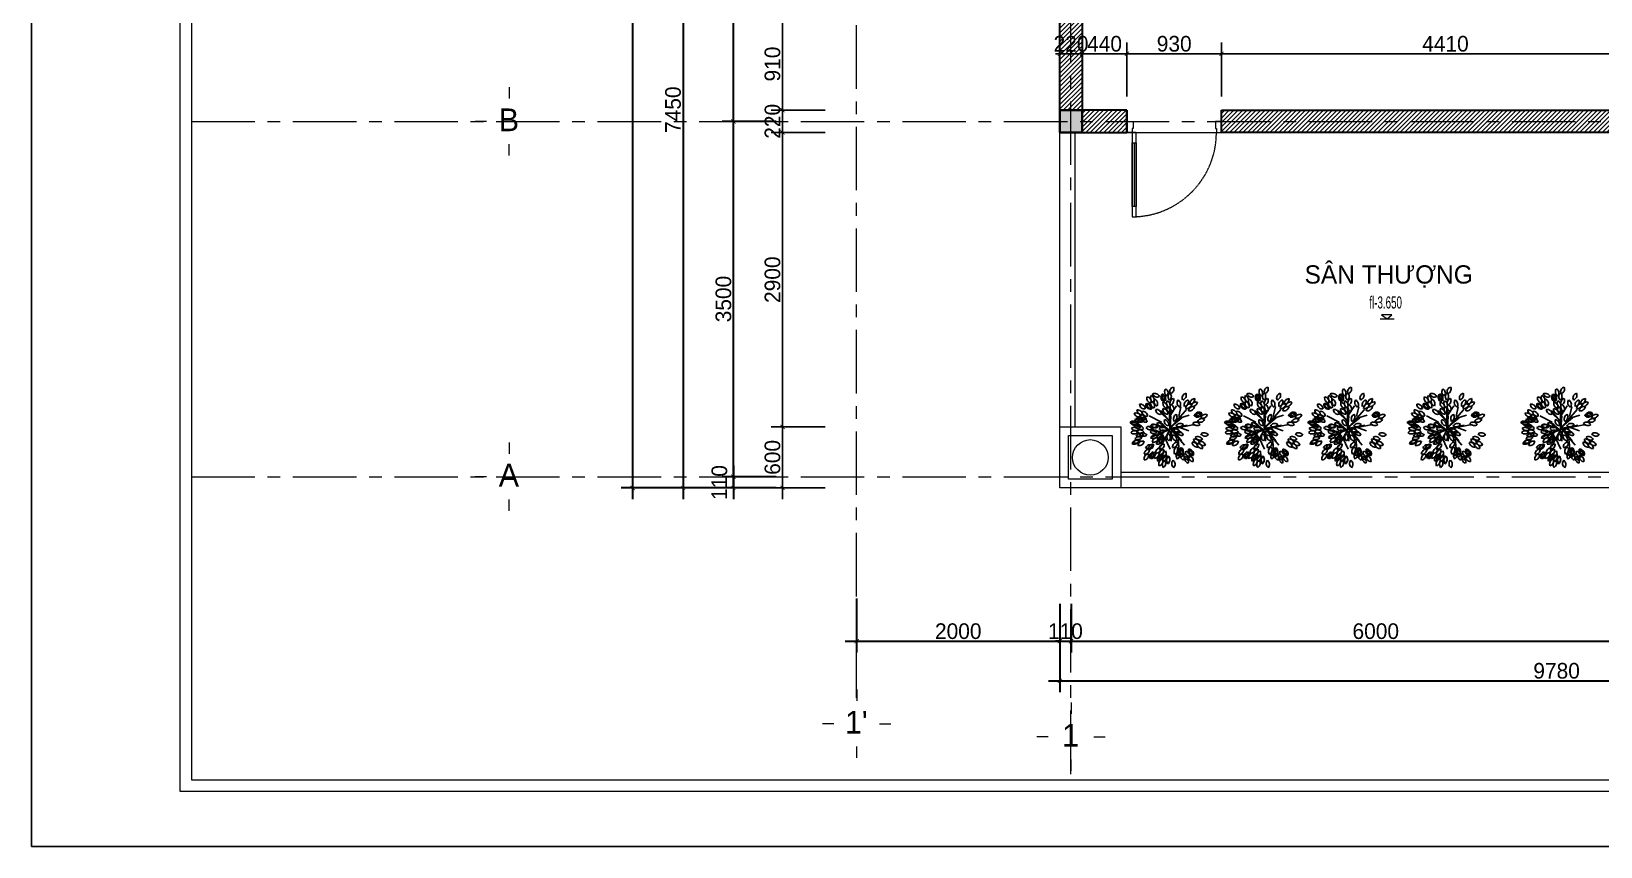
# Model space of a CAD drawing. Header units: millimetres. Extents: x 1832547 to 2001569, y -558009 to -417808.
# Drawn here: x 1910083 to 1925530, y -508766 to -500736 of the extents above; entities that cross this region are included whole.
import ezdxf
from ezdxf.enums import TextEntityAlignment as Align

# ---------------------------------------------------------------- set-up
doc = ezdxf.new("R2010")
doc.units = ezdxf.units.MM
doc.header["$MEASUREMENT"] = 0
doc.linetypes.add('CENTER', pattern=[2, 1.25, -0.25, 0.25, -0.25])
doc.linetypes.add('HIDDEN', pattern=[9.525, 6.35, -3.175])
doc.layers.get('0').update_dxf_attribs({"linetype": 'CONTINUOUS'})
doc.layers.get('DEFPOINTS').update_dxf_attribs({"linetype": 'CONTINUOUS'})
for name, color, linetype, lineweight in [('AUDIT_I_160126172308-0', 7, 'CONTINUOUS', 5), ('CA. TUONG', 30, 'CONTINUOUS', 30), ('CA.cot', 2, 'CONTINUOUS', 35), ('CA.dim 08', 8, 'CONTINUOUS', 13), ('CA.TEXT', 7, 'CONTINUOUS', 15), ('CA.thay 145', 145, 'CONTINUOUS', 18), ('CA.tim 67', 67, 'CENTER', 9), ('CA.vat lieu 08', 8, 'CONTINUOUS', 5), ('NKB-Fur', 25, 'CONTINUOUS', 9), ('NP-CỬA SỔ', 143, 'CONTINUOUS', 15)]:
    doc.layers.add(name, color=color, linetype=linetype, lineweight=lineweight)
doc.layers.add('CAY', color=94, linetype='CONTINUOUS')
doc.styles.add('CA.JSC1', font='Vhavan.ttf', dxfattribs={"width": 0.8})
doc.styles.add('chu ghi chu', font='nghia5.shx', dxfattribs={"height": 200})
doc.styles.get("Standard").update_dxf_attribs({"font": 'roman.shx'})
doc.styles.add('ZENI2', font='Vhavanb.ttf')
doc.dimstyles.new('CA 70', dxfattribs={"dimscale": 0.7, "dimtxt": 220, "dimasz": 60, "dimexe": 160, "dimexo": 0, "dimgap": 30, "dimtad": 1, "dimdec": 0, "dimrnd": 5, "dimzin": 0, "dimdsep": 46, "dimtxsty": 'Standard', "dimblk": 'ARCHTICK', "dimcen": 0.09, "dimdle": 160, "dimclrd": 256, "dimclre": 256, "dimclrt": 255, "dimadec": 0, "dimazin": 0, "dimtfac": 1, "dimtdec": 0, "dimtix": 1, "dimtmove": 2, "dimatfit": 3, "dimldrblk": 'DOT', "dimfxl": 600, "dimfxlon": 1, "dimtolj": 1, "dimtzin": 0, "dimarcsym": 0})

# ---------------------------------------------------------------- blocks, each defined once
blk = doc.blocks.new('A$C4E926DCA')
at = {"layer": 'CAY', "color": 96, "true_color": 0x00750e}
for p, q in [((335, 348), (374, 563)), ((374, 563), (372, 552)), ((248, 416), (139, 427)), ((335, 355), (195, 472)), ((340, 359), (234, 446)), ((345, 438), (319, 510)), ((330, 348), (364, 495)), ((337, 344), (504, 491)), ((343, 359), (369, 495)), ((345, 344), (433, 450)), ((425, 412), (456, 514)), ((443, 423), (528, 442)), ((258, 302), (160, 348)), ((340, 351), (187, 268)), ((229, 355), (319, 359)), ((314, 348), (229, 355)), ((332, 336), (266, 185)), ((322, 329), (287, 230)), ((316, 348), (314, 348)), ((322, 333), (322, 329)), ((330, 333), (369, 283)), ((367, 291), (332, 333)), ((337, 348), (451, 355)), ((340, 344), (512, 344)), ((369, 283), (367, 291)), ((406, 340), (496, 264)), ((414, 333), (478, 264)), ((443, 344), (536, 404)), ((306, 257), (322, 181)), ((396, 272), (451, 166))]:
    blk.add_line(p, q, dxfattribs=at)
for centre, radius, start, end in [((60, 505), 42.7, 2.1668, 99.9456), ((96, 550), 44.2, 183.5101, 276.522), ((148, 544), 44.2, 173.5101, 266.522), ((104, 506), 42.7, 352.1668, 89.9456), ((158, 550), 44.2, 178.5101, 271.522), ((117, 509), 42.7, 357.1668, 94.9456), ((209, 625), 44.2, 173.5101, 266.522), ((165, 587), 42.7, 352.1668, 89.9456), ((222, 582), 44.2, 173.5101, 266.522), ((178, 544), 42.7, 352.1668, 89.9456), ((236, 637), 44.2, 158.5101, 251.522), ((184, 612), 42.7, 337.1668, 74.9456), ((253, 595), 44.2, 168.5101, 261.522), ((206, 561), 42.7, 347.1668, 84.9456), ((283, 605), 44.2, 148.5101, 241.522), ((227, 589), 42.7, 327.1668, 64.9456), ((317, 652), 44.2, 143.5101, 236.522), ((260, 642), 42.7, 322.1668, 59.9456), ((409, 581), 44.2, 143.5101, 236.522), ((352, 571), 42.7, 322.1668, 59.9456), ((438, 608), 44.2, 118.5101, 211.522), ((382, 623), 42.7, 297.1668, 34.9456), ((473, 630), 44.2, 108.5101, 201.522), ((420, 654), 42.7, 287.1668, 24.9456), ((481, 579), 44.2, 98.5101, 191.522), ((433, 611), 42.7, 277.1668, 14.9456), ((490, 571), 44.2, 103.5101, 196.522), ((439, 599), 42.7, 282.1668, 19.9456), ((537, 517), 44.2, 98.5101, 191.522), ((489, 550), 42.7, 277.1668, 14.9456), ((574, 541), 44.2, 98.5101, 191.522), ((527, 573), 42.7, 277.1668, 14.9456), ((594, 518), 44.2, 83.5101, 176.522), ((556, 562), 42.7, 262.1668, 359.9456), ((57, 464), 42.7, 17.1668, 114.9456), ((81, 517), 44.2, 198.5101, 291.522), ((88, 426), 42.7, 27.1668, 124.9456), ((103, 482), 44.2, 208.5101, 301.522), ((80, 460), 42.7, 12.1668, 109.9456), ((109, 511), 44.2, 193.5101, 286.522), ((110, 387), 42.7, 47.1668, 144.9456), ((104, 444), 44.2, 228.5101, 321.522), ((100, 477), 42.7, 7.1668, 104.9456), ((133, 524), 44.2, 188.5101, 281.522), ((123, 418), 42.7, 37.1668, 134.9456), ((127, 475), 44.2, 218.5101, 311.522), ((140, 396), 42.7, 52.1668, 149.9456), ((130, 453), 44.2, 233.5101, 326.522), ((141, 419), 42.7, 37.1668, 134.9456), ((145, 477), 44.2, 218.5101, 311.522), ((156, 370), 42.7, 57.1668, 154.9456), ((216, 369), 42.7, 82.1668, 179.9456), ((179, 413), 44.2, 263.5101, 356.522), ((324, 444), 44.2, 158.5101, 251.522), ((272, 419), 42.7, 337.1668, 74.9456), ((345, 421), 44.2, 158.5101, 251.522), ((293, 396), 42.7, 337.1668, 74.9456), ((398, 423), 44.2, 118.5101, 211.522), ((342, 437), 42.7, 297.1668, 34.9456), ((557, 491), 44.2, 93.5101, 186.522), ((513, 527), 42.7, 272.1668, 9.9456), ((548, 395), 44.2, 28.5101, 121.522), ((563, 451), 42.7, 207.1668, 304.9456), ((574, 464), 44.2, 73.5101, 166.522), ((545, 514), 42.7, 252.1668, 349.9456), ((629, 444), 44.2, 68.5101, 161.522), ((604, 496), 42.7, 247.1668, 344.9456), ((30, 347), 42.7, 37.1668, 134.9456), ((35, 405), 44.2, 218.5101, 311.522), ((39, 266), 42.7, 52.1668, 149.9456), ((28, 323), 44.2, 233.5101, 326.522), ((58, 241), 42.7, 67.1668, 164.9456), ((33, 293), 44.2, 248.5101, 341.522), ((69, 303), 42.7, 52.1668, 149.9456), ((59, 360), 44.2, 233.5101, 326.522), ((72, 302), 42.7, 42.1668, 139.9456), ((72, 360), 44.2, 223.5101, 316.522), ((94, 274), 42.7, 62.1668, 159.9456), ((73, 328), 44.2, 243.5101, 336.522), ((103, 243), 42.7, 67.1668, 164.9456), ((78, 295), 44.2, 248.5101, 341.522), ((122, 271), 42.7, 57.1668, 154.9456), ((106, 326), 44.2, 238.5101, 331.522), ((150, 249), 42.7, 77.1668, 174.9456), ((116, 297), 44.2, 258.5101, 351.522), ((141, 425), 44.2, 238.5101, 331.522), ((201, 254), 42.7, 82.1668, 179.9456), ((163, 298), 44.2, 263.5101, 356.522), ((246, 239), 42.7, 97.1668, 194.9456), ((199, 272), 44.2, 278.5101, 11.522), ((263, 252), 42.7, 87.1668, 184.9456), ((221, 292), 44.2, 268.5101, 1.522), ((243, 362), 42.7, 7.1668, 104.9456), ((275, 410), 44.2, 188.5101, 281.522), ((263, 307), 42.7, 37.1668, 134.9456), ((267, 364), 44.2, 218.5101, 311.522), ((281, 250), 42.7, 97.1668, 194.9456), ((233, 283), 44.2, 278.5101, 11.522), ((297, 247), 42.7, 107.1668, 204.9456), ((245, 271), 44.2, 288.5101, 21.522), ((331, 258), 42.7, 97.1668, 194.9456), ((283, 291), 44.2, 278.5101, 11.522), ((364, 288), 42.7, 137.1668, 234.9456), ((307, 283), 44.2, 318.5101, 51.522), ((390, 280), 42.7, 172.1668, 269.9456), ((346, 243), 44.2, 353.5101, 86.522), ((402, 273), 42.7, 152.1668, 249.9456), ((373, 293), 44.2, 8.5101, 101.522), ((406, 340), 42.7, 187.1668, 284.9456), ((347, 253), 44.2, 333.5101, 66.522), ((440, 364), 44.2, 58.5101, 151.522), ((424, 420), 42.7, 237.1668, 334.9456), ((508, 327), 42.7, 177.1668, 274.9456), ((467, 286), 44.2, 358.5101, 91.522), ((512, 362), 42.7, 197.1668, 294.9456), ((488, 309), 44.2, 18.5101, 111.522), ((528, 390), 42.7, 202.1668, 299.9456), ((509, 336), 44.2, 23.5101, 116.522), ((557, 329), 42.7, 187.1668, 284.9456), ((524, 281), 44.2, 8.5101, 101.522), ((541, 305), 44.2, 23.5101, 116.522), ((560, 360), 42.7, 202.1668, 299.9456), ((584, 336), 44.2, 68.5101, 161.522), ((559, 389), 42.7, 247.1668, 344.9456), ((595, 256), 44.2, 28.5101, 121.522), ((610, 312), 42.7, 207.1668, 304.9456), ((620, 321), 42.7, 202.1668, 299.9456), ((600, 266), 44.2, 23.5101, 116.522), ((618, 315), 44.2, 43.5101, 136.522), ((617, 373), 42.7, 222.1668, 319.9456), ((648, 287), 44.2, 33.5101, 126.522), ((658, 344), 42.7, 212.1668, 309.9456), ((684, 337), 44.2, 68.5101, 161.522), ((659, 389), 42.7, 247.1668, 344.9456), ((99, 227), 42.7, 67.1668, 164.9456), ((74, 280), 44.2, 248.5101, 341.522), ((110, 118), 42.7, 77.1668, 174.9456), ((77, 165), 44.2, 258.5101, 351.522), ((121, 175), 42.7, 72.1668, 169.9456), ((92, 225), 44.2, 253.5101, 346.522), ((121, 162), 42.7, 67.1668, 164.9456), ((96, 214), 44.2, 248.5101, 341.522), ((124, 209), 42.7, 82.1668, 179.9456), ((86, 253), 44.2, 263.5101, 356.522), ((159, 126), 42.7, 87.1668, 184.9456), ((118, 167), 44.2, 268.5101, 1.522), ((167, 222), 42.7, 82.1668, 179.9456), ((129, 265), 44.2, 263.5101, 356.522), ((202, 161), 42.7, 87.1668, 184.9456), ((161, 201), 44.2, 268.5101, 1.522), ((211, 156), 42.7, 112.1668, 209.9456), ((156, 175), 44.2, 293.5101, 26.522), ((264, 203), 42.7, 97.1668, 194.9456), ((217, 236), 44.2, 278.5101, 11.522), ((296, 199), 42.7, 112.1668, 209.9456), ((241, 219), 44.2, 293.5101, 26.522), ((316, 119), 42.7, 142.1668, 239.9456), ((326, 232), 42.7, 112.1668, 209.9456), ((259, 108), 44.2, 323.5101, 56.522), ((272, 251), 44.2, 293.5101, 26.522), ((340, 205), 42.7, 127.1668, 224.9456), ((283, 209), 44.2, 308.5101, 41.522), ((373, 174), 42.7, 137.1668, 234.9456), ((315, 169), 44.2, 318.5101, 51.522), ((387, 197), 42.7, 117.1668, 214.9456), ((390, 220), 42.7, 147.1668, 244.9456), ((331, 211), 44.2, 298.5101, 31.522), ((334, 205), 44.2, 328.5101, 61.522), ((437, 141), 42.7, 172.1668, 269.9456), ((393, 104), 44.2, 353.5101, 86.522), ((462, 128), 42.7, 167.1668, 264.9456), ((415, 95), 44.2, 348.5101, 81.522), ((490, 145), 42.7, 172.1668, 269.9456), ((446, 108), 44.2, 353.5101, 86.522), ((506, 265), 42.7, 172.1668, 269.9456), ((462, 228), 44.2, 353.5101, 86.522), ((551, 181), 42.7, 177.1668, 274.9456), ((511, 139), 44.2, 358.5101, 91.522), ((555, 188), 42.7, 177.1668, 274.9456), ((514, 146), 44.2, 358.5101, 91.522), ((559, 222), 42.7, 197.1668, 294.9456), ((535, 170), 44.2, 18.5101, 111.522), ((575, 251), 42.7, 202.1668, 299.9456), ((556, 196), 44.2, 23.5101, 116.522), ((604, 189), 42.7, 187.1668, 284.9456), ((571, 142), 44.2, 8.5101, 101.522), ((588, 166), 44.2, 23.5101, 116.522), ((607, 221), 42.7, 202.1668, 299.9456), ((656, 236), 42.7, 152.1668, 249.9456), ((601, 215), 44.2, 333.5101, 66.522), ((235, 79), 42.7, 97.1668, 194.9456), ((188, 111), 44.2, 278.5101, 11.522), ((248, 36), 42.7, 107.1668, 204.9456), ((195, 60), 44.2, 288.5101, 21.522), ((256, 49), 42.7, 112.1668, 209.9456), ((201, 68), 44.2, 293.5101, 26.522), ((286, 67), 42.7, 117.1668, 214.9456), ((230, 82), 44.2, 298.5101, 31.522), ((310, 78), 42.7, 117.1668, 214.9456), ((254, 92), 44.2, 298.5101, 31.522), ((336, 36), 42.7, 127.1668, 224.9456), ((342, 91), 42.7, 137.1668, 234.9456), ((278, 41), 44.2, 308.5101, 41.522), ((285, 86), 44.2, 318.5101, 51.522), ((365, 49), 42.7, 142.1668, 239.9456), ((375, 92), 42.7, 142.1668, 239.9456), ((308, 38), 44.2, 323.5101, 56.522), ((318, 81), 44.2, 323.5101, 56.522), ((387, 66), 42.7, 127.1668, 224.9456), ((330, 70), 44.2, 308.5101, 41.522), ((409, 48), 42.7, 142.1668, 239.9456), ((352, 38), 44.2, 323.5101, 56.522), ((420, 35), 42.7, 137.1668, 234.9456), ((362, 29), 44.2, 318.5101, 51.522), ((437, 81), 42.7, 147.1668, 244.9456), ((441, 101), 42.7, 147.1668, 244.9456), ((445, 92), 42.7, 147.1668, 244.9456), ((381, 66), 44.2, 328.5101, 61.522), ((386, 85), 44.2, 328.5101, 61.522), ((389, 77), 44.2, 328.5101, 61.522), ((485, 78), 42.7, 157.1668, 254.9456), ((432, 52), 44.2, 338.5101, 71.522), ((503, 103), 42.7, 172.1668, 269.9456), ((459, 65), 44.2, 353.5101, 86.522), ((553, 126), 42.7, 172.1668, 269.9456), ((509, 88), 44.2, 353.5101, 86.522)]:
    blk.add_arc(centre, radius, start, end, dxfattribs=at)
blk = doc.blocks.new('A$C6dc074dd')
at = {"layer": 'CA.TEXT'}
for points in [[(117, 37), (15, 37), (68, 0), (117, 37)], [(0, 0), (137, 0)]]:
    blk.add_lwpolyline(points, dxfattribs=at)
blk = doc.blocks.new('A$C2d76a15f')
at = {"color": 4, "linetype": 'Continuous', "lineweight": 18}
for p, q in [((1212, 19313), (1212, 453)), ((1212, 453), (27498, 453))]:
    blk.add_line(p, q, dxfattribs=at)
for p, q in [((1306, 19220), (1306, 546)), ((1306, 546), (27405, 546))]:
    blk.add_line(p, q)
at = {"layer": 'DEFPOINTS', "ltscale": 600}
for p, q in [((0, 0), (0, 19765)), ((27951, 0), (0, 0)), ((0, 0), (0, 0))]:
    blk.add_line(p, q, dxfattribs=at)
blk = doc.blocks.new('_ArchTick')
at = {"color": 1, "linetype": 'ByBlock', "const_width": 0.15}
blk.add_lwpolyline([(-0.5, -0.5), (0.5, 0.5)], dxfattribs=at)
blk = doc.blocks.new('*D678')
at = {"layer": 'CA.dim 08', "lineweight": -2, "transparency": 16777216}
for p, q in [((1920317, -482134), (1920317, -482614)), ((1926317, -482134), (1926317, -482614)), ((1920205, -482502), (1926429, -482502))]:
    blk.add_line(p, q, dxfattribs=at)
at = {"layer": 'DEFPOINTS', "color": 0, "transparency": 16777216}
for p in [(1920317, -482134), (1926317, -482134), (1926317, -482502)]:
    blk.add_point(p, dxfattribs=at)
at = {"layer": 'CA.dim 08', "lineweight": -2, "transparency": 16777216, "xscale": 42, "yscale": 42, "zscale": 42, "rotation": 180}
blk.add_blockref('_ArchTick', (1920317, -482502), dxfattribs=at)
at = {"layer": 'CA.dim 08', "lineweight": -2, "transparency": 16777216, "xscale": 42, "yscale": 42, "zscale": 42}
blk.add_blockref('_ArchTick', (1926317, -482502), dxfattribs=at)
at = {"layer": 'CA.dim 08', "color": 255, "transparency": 16777216, "insert": (1923317, -482404), "char_height": 154, "attachment_point": 5}
blk.add_mtext('\\A1;6000', dxfattribs=at)
blk = doc.blocks.new('_DOT')
at = {"color": 1, "linetype": 'ByBlock'}
blk.add_line((-0.5, 0), (-1, 0), dxfattribs=at)
at = {"color": 1, "linetype": 'ByBlock', "const_width": 0.5}
blk.add_lwpolyline([(-0.25, 0, 1), (0.25, 0, 1)], format="xyb", close=True, dxfattribs=at)
blk = doc.blocks.new('*D679')
at = {"layer": 'CA.dim 08', "lineweight": -2, "transparency": 16777216}
for p, q in [((1920207, -482134), (1920207, -482614)), ((1920317, -482134), (1920317, -482614)), ((1920207, -482502), (1920165, -482502)), ((1920207, -482502), (1920317, -482502)), ((1920317, -482502), (1920359, -482502))]:
    blk.add_line(p, q, dxfattribs=at)
at = {"layer": 'DEFPOINTS', "color": 0, "transparency": 16777216}
for p in [(1920207, -482134), (1920317, -482134), (1920317, -482502)]:
    blk.add_point(p, dxfattribs=at)
at = {"layer": 'CA.dim 08', "lineweight": -2, "transparency": 16777216, "xscale": 42, "yscale": 42, "zscale": 42}
blk.add_blockref('_ArchTick', (1920207, -482502), dxfattribs=at)
at = {"layer": 'CA.dim 08', "lineweight": -2, "transparency": 16777216, "xscale": 42, "yscale": 42, "zscale": 42, "rotation": 180}
blk.add_blockref('_ArchTick', (1920317, -482502), dxfattribs=at)
at = {"layer": 'CA.dim 08', "color": 255, "transparency": 16777216, "insert": (1920262, -482404), "char_height": 154, "attachment_point": 5}
blk.add_mtext('\\A1;110', dxfattribs=at)
blk = doc.blocks.new('A$Ccce9e104')
at = {"layer": 'CA.vat lieu 08'}
h = blk.add_hatch(color=256, dxfattribs=at)
h.dxf.hatch_style = 1
h.paths.add_polyline_path([(220, 220), (220, 0), (0, 0), (0, 220)])
at = {"layer": 'CA.cot'}
blk.add_lwpolyline([(220, 220), (220, 0), (0, 0), (0, 220)], close=True, dxfattribs=at)
blk = doc.blocks.new('*D685')
at = {"layer": 'CA.dim 08', "lineweight": -2, "transparency": 16777216}
for p, q in [((1916994, -480994), (1916994, -477270)), ((1917414, -477382), (1916882, -477382)), ((1917414, -480882), (1916882, -480882))]:
    blk.add_line(p, q, dxfattribs=at)
at = {"layer": 'DEFPOINTS', "color": 0, "transparency": 16777216}
for p in [(1916994, -477382), (1917624, -477382), (1917624, -480882)]:
    blk.add_point(p, dxfattribs=at)
at = {"layer": 'CA.dim 08', "lineweight": -2, "transparency": 16777216, "xscale": 42, "yscale": 42, "zscale": 42}
for p, rotation in [((1916994, -477382), 90), ((1916994, -480882), 270)]:
    blk.add_blockref('_ArchTick', p, dxfattribs=dict(at, rotation=rotation))
at = {"layer": 'CA.dim 08', "color": 255, "transparency": 16777216, "insert": (1916896, -479132), "char_height": 154, "attachment_point": 5, "rotation": 90}
blk.add_mtext('\\A1;3500', dxfattribs=at)
blk = doc.blocks.new('*D686')
at = {"layer": 'CA.dim 08', "lineweight": -2, "transparency": 16777216}
for p, q in [((1916994, -477494), (1916994, -473430)), ((1917414, -473542), (1916882, -473542)), ((1917414, -477382), (1916882, -477382))]:
    blk.add_line(p, q, dxfattribs=at)
at = {"layer": 'DEFPOINTS', "color": 0, "transparency": 16777216}
for p in [(1916994, -473542), (1917624, -473542), (1917624, -477382)]:
    blk.add_point(p, dxfattribs=at)
at = {"layer": 'CA.dim 08', "lineweight": -2, "transparency": 16777216, "xscale": 42, "yscale": 42, "zscale": 42}
for p, rotation in [((1916994, -473542), 90), ((1916994, -477382), 270)]:
    blk.add_blockref('_ArchTick', p, dxfattribs=dict(at, rotation=rotation))
at = {"layer": 'CA.dim 08', "color": 255, "transparency": 16777216, "insert": (1916896, -475462), "char_height": 154, "attachment_point": 5, "rotation": 90}
blk.add_mtext('\\A1;3840', dxfattribs=at)
blk = doc.blocks.new('*D690')
at = {"layer": 'CA.dim 08', "lineweight": -2, "transparency": 16777216}
for p, q in [((1916498, -473430), (1916498, -481104)), ((1916918, -473542), (1916386, -473542)), ((1916918, -480992), (1916386, -480992))]:
    blk.add_line(p, q, dxfattribs=at)
at = {"layer": 'DEFPOINTS', "color": 0, "transparency": 16777216}
for p in [(1917624, -473542), (1916498, -480992), (1917624, -480992)]:
    blk.add_point(p, dxfattribs=at)
at = {"layer": 'CA.dim 08', "lineweight": -2, "transparency": 16777216, "xscale": 42, "yscale": 42, "zscale": 42}
for p, rotation in [((1916498, -473542), 90), ((1916498, -480992), 270)]:
    blk.add_blockref('_ArchTick', p, dxfattribs=dict(at, rotation=rotation))
at = {"layer": 'CA.dim 08', "color": 255, "transparency": 16777216, "insert": (1916400, -477267), "char_height": 154, "attachment_point": 5, "rotation": 90}
blk.add_mtext('\\A1;7450', dxfattribs=at)
blk = doc.blocks.new('*D692')
at = {"layer": 'CA.dim 08', "lineweight": -2, "transparency": 16777216}
for p, q in [((1916994, -480770), (1916994, -481104)), ((1917414, -480882), (1916882, -480882)), ((1917414, -480992), (1916882, -480992))]:
    blk.add_line(p, q, dxfattribs=at)
at = {"layer": 'DEFPOINTS', "color": 0, "transparency": 16777216}
for p in [(1916994, -480992), (1917624, -480882), (1917624, -480992)]:
    blk.add_point(p, dxfattribs=at)
at = {"layer": 'CA.dim 08', "lineweight": -2, "transparency": 16777216, "xscale": 42, "yscale": 42, "zscale": 42}
for p, rotation in [((1916994, -480882), 90), ((1916994, -480992), 270)]:
    blk.add_blockref('_ArchTick', p, dxfattribs=dict(at, rotation=rotation))
at = {"layer": 'CA.dim 08', "color": 255, "transparency": 16777216, "insert": (1916856, -480939), "char_height": 154, "attachment_point": 5, "rotation": 90}
blk.add_mtext('\\A1;110', dxfattribs=at)
blk = doc.blocks.new('*D693')
at = {"layer": 'CA.dim 08', "lineweight": -2, "transparency": 16777216}
for p, q in [((1916001, -465180), (1916001, -481104)), ((1916421, -465292), (1915889, -465292)), ((1916421, -480992), (1915889, -480992))]:
    blk.add_line(p, q, dxfattribs=at)
at = {"layer": 'DEFPOINTS', "color": 0, "transparency": 16777216}
for p in [(1917624, -465292), (1916001, -480992), (1917624, -480992)]:
    blk.add_point(p, dxfattribs=at)
at = {"layer": 'CA.dim 08', "lineweight": -2, "transparency": 16777216, "xscale": 42, "yscale": 42, "zscale": 42}
for p, rotation in [((1916001, -465292), 90), ((1916001, -480992), 270)]:
    blk.add_blockref('_ArchTick', p, dxfattribs=dict(at, rotation=rotation))
at = {"layer": 'CA.dim 08', "color": 255, "transparency": 16777216, "insert": (1915903, -473142), "char_height": 154, "attachment_point": 5, "rotation": 90}
blk.add_mtext('\\A1;15700', dxfattribs=at)
blk = doc.blocks.new('*U92')
blk.add_line((-100, -70), (-730, -70))
for points in [[(110, 0), (110, -60), (40, -60), (40, -50), (0, -50), (0, 0)], [(0, -50), (-830, -50), (-830, -90), (0, -90)], [(-100, -50), (-100, -90), (-730, -90), (-730, -50)], [(110, -930), (110, -870), (40, -870), (40, -880), (0, -880), (0, -930)]]:
    blk.add_lwpolyline(points, close=True)
at = {"linetype": 'HIDDEN'}
blk.add_arc((0, -50), 830, 180, 270, dxfattribs=at)
blk = doc.blocks.new('*D701')
at = {"layer": 'CA.dim 08', "lineweight": -2, "transparency": 16777216}
for p, q in [((1920207, -482472), (1920207, -483004)), ((1929987, -482472), (1929987, -483004)), ((1920095, -482892), (1930099, -482892))]:
    blk.add_line(p, q, dxfattribs=at)
at = {"layer": 'DEFPOINTS', "color": 0, "transparency": 16777216}
for p in [(1920207, -482134), (1929987, -482134), (1929987, -482892)]:
    blk.add_point(p, dxfattribs=at)
at = {"layer": 'CA.dim 08', "lineweight": -2, "transparency": 16777216, "xscale": 42, "yscale": 42, "zscale": 42, "rotation": 180}
blk.add_blockref('_ArchTick', (1920207, -482892), dxfattribs=at)
at = {"layer": 'CA.dim 08', "lineweight": -2, "transparency": 16777216, "xscale": 42, "yscale": 42, "zscale": 42}
blk.add_blockref('_ArchTick', (1929987, -482892), dxfattribs=at)
at = {"layer": 'CA.dim 08', "color": 255, "transparency": 16777216, "insert": (1925097, -482794), "char_height": 154, "attachment_point": 5}
blk.add_mtext('\\A1;9780', dxfattribs=at)
blk = doc.blocks.new('FDBNDFJKBNFJKDNBFD')
at = {"layer": 'CA.vat lieu 08'}
for p, q in [((664804, -453296), (664804, -453401)), ((664594, -453612), (664490, -453612)), ((665015, -453612), (665119, -453612)), ((664804, -453926), (664804, -453821))]:
    blk.add_line(p, q, dxfattribs=at)
blk = doc.blocks.new('*D702')
at = {"layer": 'CA.dim 08', "lineweight": -2, "transparency": 16777216}
for p, q in [((1918207, -482082), (1918207, -482614)), ((1920207, -482134), (1920207, -482614)), ((1918095, -482502), (1920319, -482502))]:
    blk.add_line(p, q, dxfattribs=at)
at = {"layer": 'DEFPOINTS', "color": 0, "transparency": 16777216}
for p in [(1918207, -481929), (1920207, -482134), (1920207, -482502)]:
    blk.add_point(p, dxfattribs=at)
at = {"layer": 'CA.dim 08', "lineweight": -2, "transparency": 16777216, "xscale": 42, "yscale": 42, "zscale": 42, "rotation": 180}
blk.add_blockref('_ArchTick', (1918207, -482502), dxfattribs=at)
at = {"layer": 'CA.dim 08', "lineweight": -2, "transparency": 16777216, "xscale": 42, "yscale": 42, "zscale": 42}
blk.add_blockref('_ArchTick', (1920207, -482502), dxfattribs=at)
at = {"layer": 'CA.dim 08', "color": 255, "transparency": 16777216, "insert": (1919207, -482404), "char_height": 154, "attachment_point": 5}
blk.add_mtext('\\A1;2000', dxfattribs=at)
blk = doc.blocks.new('*D333')
at = {"layer": 'CA.dim 08', "lineweight": -2, "transparency": 16777216}
for p, q in [((1917477, -500491), (1917477, -501624)), ((1917897, -500603), (1917365, -500603)), ((1917897, -501512), (1917365, -501512))]:
    blk.add_line(p, q, dxfattribs=at)
at = {"layer": 'DEFPOINTS', "color": 0, "transparency": 16777216}
for p in [(1920427, -500603), (1917477, -501512), (1920647, -501512)]:
    blk.add_point(p, dxfattribs=at)
at = {"layer": 'CA.dim 08', "lineweight": -2, "transparency": 16777216, "xscale": 42, "yscale": 42, "zscale": 42}
for p, rotation in [((1917477, -500603), 90), ((1917477, -501512), 270)]:
    blk.add_blockref('_ArchTick', p, dxfattribs=dict(at, rotation=rotation))
at = {"layer": 'CA.dim 08', "color": 255, "transparency": 16777216, "insert": (1917379, -501058), "char_height": 154, "attachment_point": 5, "rotation": 90}
blk.add_mtext('\\A1;910', dxfattribs=at)
blk = doc.blocks.new('*D334')
at = {"layer": 'CA.dim 08', "lineweight": -2, "transparency": 16777216}
for p, q in [((1917897, -501512), (1917365, -501512)), ((1917477, -501512), (1917477, -501470)), ((1917477, -501512), (1917477, -501732)), ((1917897, -501732), (1917365, -501732)), ((1917477, -501732), (1917477, -501774))]:
    blk.add_line(p, q, dxfattribs=at)
at = {"layer": 'DEFPOINTS', "color": 0, "transparency": 16777216}
for p in [(1920647, -501512), (1917477, -501732), (1920647, -501732)]:
    blk.add_point(p, dxfattribs=at)
at = {"layer": 'CA.dim 08', "lineweight": -2, "transparency": 16777216, "xscale": 42, "yscale": 42, "zscale": 42}
for p, rotation in [((1917477, -501512), 270), ((1917477, -501732), 90)]:
    blk.add_blockref('_ArchTick', p, dxfattribs=dict(at, rotation=rotation))
at = {"layer": 'CA.dim 08', "color": 255, "transparency": 16777216, "insert": (1917379, -501622), "char_height": 154, "attachment_point": 5, "rotation": 90}
blk.add_mtext('\\A1;220', dxfattribs=at)
blk = doc.blocks.new('*D335')
at = {"layer": 'CA.dim 08', "lineweight": -2, "transparency": 16777216}
for p, q in [((1917477, -501620), (1917477, -504744)), ((1917897, -501732), (1917365, -501732)), ((1917897, -504632), (1917365, -504632))]:
    blk.add_line(p, q, dxfattribs=at)
at = {"layer": 'DEFPOINTS', "color": 0, "transparency": 16777216}
for p in [(1920647, -501732), (1917477, -504632), (1920357, -504632)]:
    blk.add_point(p, dxfattribs=at)
at = {"layer": 'CA.dim 08', "lineweight": -2, "transparency": 16777216, "xscale": 42, "yscale": 42, "zscale": 42}
for p, rotation in [((1917477, -501732), 90), ((1917477, -504632), 270)]:
    blk.add_blockref('_ArchTick', p, dxfattribs=dict(at, rotation=rotation))
at = {"layer": 'CA.dim 08', "color": 255, "transparency": 16777216, "insert": (1917379, -503182), "char_height": 154, "attachment_point": 5, "rotation": 90}
blk.add_mtext('\\A1;2900', dxfattribs=at)
blk = doc.blocks.new('*D336')
at = {"layer": 'CA.dim 08', "lineweight": -2, "transparency": 16777216}
for p, q in [((1917897, -504632), (1917365, -504632)), ((1917477, -504520), (1917477, -505344)), ((1917897, -505232), (1917365, -505232))]:
    blk.add_line(p, q, dxfattribs=at)
at = {"layer": 'DEFPOINTS', "color": 0, "transparency": 16777216}
for p in [(1920357, -504632), (1917477, -505232), (1920207, -505232)]:
    blk.add_point(p, dxfattribs=at)
at = {"layer": 'CA.dim 08', "lineweight": -2, "transparency": 16777216, "xscale": 42, "yscale": 42, "zscale": 42}
for p, rotation in [((1917477, -504632), 90), ((1917477, -505232), 270)]:
    blk.add_blockref('_ArchTick', p, dxfattribs=dict(at, rotation=rotation))
at = {"layer": 'CA.dim 08', "color": 255, "transparency": 16777216, "insert": (1917379, -504932), "char_height": 154, "attachment_point": 5, "rotation": 90}
blk.add_mtext('\\A1;600', dxfattribs=at)
blk = doc.blocks.new('*D367')
at = {"layer": 'CA.dim 08', "lineweight": -2, "transparency": 16777216}
for p, q in [((1920207, -501298), (1920207, -500845)), ((1920427, -501298), (1920427, -500845)), ((1920207, -500957), (1920165, -500957)), ((1920207, -500957), (1920427, -500957)), ((1920427, -500957), (1920469, -500957))]:
    blk.add_line(p, q, dxfattribs=at)
at = {"layer": 'DEFPOINTS', "color": 0, "transparency": 16777216}
for p in [(1920427, -500957), (1920207, -501298), (1920427, -501298)]:
    blk.add_point(p, dxfattribs=at)
at = {"layer": 'CA.dim 08', "lineweight": -2, "transparency": 16777216, "xscale": 42, "yscale": 42, "zscale": 42}
blk.add_blockref('_ArchTick', (1920207, -500957), dxfattribs=at)
at = {"layer": 'CA.dim 08', "lineweight": -2, "transparency": 16777216, "xscale": 42, "yscale": 42, "zscale": 42, "rotation": 180}
blk.add_blockref('_ArchTick', (1920427, -500957), dxfattribs=at)
at = {"layer": 'CA.dim 08', "color": 255, "transparency": 16777216, "insert": (1920317, -500859), "char_height": 154, "attachment_point": 5}
blk.add_mtext('\\A1;220', dxfattribs=at)
blk = doc.blocks.new('*D368')
at = {"layer": 'CA.dim 08', "lineweight": -2, "transparency": 16777216}
for p, q in [((1920427, -501298), (1920427, -500845)), ((1920868, -501377), (1920868, -500845)), ((1920315, -500957), (1920980, -500957))]:
    blk.add_line(p, q, dxfattribs=at)
at = {"layer": 'DEFPOINTS', "color": 0, "transparency": 16777216}
for p in [(1920868, -500957), (1920427, -501298), (1920868, -501512)]:
    blk.add_point(p, dxfattribs=at)
at = {"layer": 'CA.dim 08', "lineweight": -2, "transparency": 16777216, "xscale": 42, "yscale": 42, "zscale": 42, "rotation": 180}
blk.add_blockref('_ArchTick', (1920427, -500957), dxfattribs=at)
at = {"layer": 'CA.dim 08', "lineweight": -2, "transparency": 16777216, "xscale": 42, "yscale": 42, "zscale": 42}
blk.add_blockref('_ArchTick', (1920868, -500957), dxfattribs=at)
at = {"layer": 'CA.dim 08', "color": 255, "transparency": 16777216, "insert": (1920647, -500859), "char_height": 154, "attachment_point": 5}
blk.add_mtext('\\A1;440', dxfattribs=at)
blk = doc.blocks.new('*D369')
at = {"layer": 'CA.dim 08', "lineweight": -2, "transparency": 16777216}
for p, q in [((1920868, -501377), (1920868, -500845)), ((1921798, -501377), (1921798, -500845)), ((1920756, -500957), (1921910, -500957))]:
    blk.add_line(p, q, dxfattribs=at)
at = {"layer": 'DEFPOINTS', "color": 0, "transparency": 16777216}
for p in [(1921798, -500957), (1920868, -501512), (1921798, -501512)]:
    blk.add_point(p, dxfattribs=at)
at = {"layer": 'CA.dim 08', "lineweight": -2, "transparency": 16777216, "xscale": 42, "yscale": 42, "zscale": 42, "rotation": 180}
blk.add_blockref('_ArchTick', (1920868, -500957), dxfattribs=at)
at = {"layer": 'CA.dim 08', "lineweight": -2, "transparency": 16777216, "xscale": 42, "yscale": 42, "zscale": 42}
blk.add_blockref('_ArchTick', (1921798, -500957), dxfattribs=at)
at = {"layer": 'CA.dim 08', "color": 255, "transparency": 16777216, "insert": (1921333, -500859), "char_height": 154, "attachment_point": 5}
blk.add_mtext('\\A1;930', dxfattribs=at)
blk = doc.blocks.new('*D370')
at = {"layer": 'CA.dim 08', "lineweight": -2, "transparency": 16777216}
for p, q in [((1921798, -501377), (1921798, -500845)), ((1926207, -501326), (1926207, -500845)), ((1921686, -500957), (1926319, -500957))]:
    blk.add_line(p, q, dxfattribs=at)
at = {"layer": 'DEFPOINTS', "color": 0, "transparency": 16777216}
for p in [(1926207, -500957), (1926207, -501326), (1921798, -501512)]:
    blk.add_point(p, dxfattribs=at)
at = {"layer": 'CA.dim 08', "lineweight": -2, "transparency": 16777216, "xscale": 42, "yscale": 42, "zscale": 42, "rotation": 180}
blk.add_blockref('_ArchTick', (1921798, -500957), dxfattribs=at)
at = {"layer": 'CA.dim 08', "lineweight": -2, "transparency": 16777216, "xscale": 42, "yscale": 42, "zscale": 42}
blk.add_blockref('_ArchTick', (1926207, -500957), dxfattribs=at)
at = {"layer": 'CA.dim 08', "color": 255, "transparency": 16777216, "insert": (1924003, -500859), "char_height": 154, "attachment_point": 5}
blk.add_mtext('\\A1;4410', dxfattribs=at)
blk = doc.blocks.new('ỬT54')
at = {"layer": 'CA.vat lieu 08'}
h = blk.add_hatch(dxfattribs=at)
h.set_pattern_fill('ANSI31', color=256, scale=250)
h.set_pattern_definition([(45, (0, 0.373), (-22.0970869, 22.0970869), [])])
h.paths.add_polyline_path([(1925407, -463791.5), (1924606.9, -463791.5), (1924606.9, -463791.5), (1924606.9, -463791.5), (1923433, -463791.5), (1923433, -463901.5), (1924496.9, -463901.5), (1924496.9, -464542.5), (1924606.9, -464542.5), (1924606.9, -463901.5), (1925407, -463901.5)])
h.paths.add_polyline_path([(1922733.3, -463791.5), (1921406.9, -463791.5), (1921406.9, -465298.3), (1920206.9, -465298.3), (1920206.9, -465511.2), (1920426.9, -465511.7), (1924496.9, -465512), (1924496.9, -465621.1), (1924606.9, -465621.1), (1924606.9, -465291.8), (1921516.9, -465291.8), (1921516.9, -463901.5), (1922733.3, -463901.5)])
h.paths.add_polyline_path([(1927532, -463791.8), (1926207, -463791.8), (1926207, -465291.5), (1926317, -465291.5), (1926317, -463901.8), (1927532, -463901.8)])
h.paths.add_polyline_path([(1929987, -463791.8), (1928231.7, -463791.8), (1928231.7, -463901.8), (1929767, -463901.8), (1929767, -464205.3), (1929987, -464205.3)])
h.paths.add_polyline_path([(1930687, -465298.3), (1929987, -465298.3), (1929987, -465518.3), (1930687, -465518.3)])
h.paths.add_polyline_path([(1929767, -465405.2), (1927176.4, -465398.4), (1927176.4, -465505.3), (1929767, -465512.1)])
h.paths.add_polyline_path([(1926317, -465511.5), (1926207, -465511.5), (1926207, -469241.5), (1926317, -469241.5)])
h.paths.add_polyline_path([(1924606.9, -466551.1), (1924496.9, -466551.1), (1924496.9, -470281.5), (1924606.9, -470281.5)])
h.paths.add_polyline_path([(1920426.9, -466860.9), (1920206.9, -466860.9), (1920206.9, -468821.7), (1920426.9, -468821.7)])
h.paths.add_polyline_path([(1920426.9, -469621.4), (1920206.9, -469621.4), (1920206.9, -470171.5), (1920426.9, -470171.5)])
h.paths.add_polyline_path([(1924606.9, -470281.5), (1920426.9, -470281.5), (1920426.9, -470391.5), (1924606.9, -470391.5)])
h.paths.add_polyline_path([(1929767, -470281.5), (1926427, -470281.5), (1926427, -470391.5), (1929767, -470391.5)])
h.paths.add_polyline_path([(1930687, -469621.7), (1930467, -469621.7), (1930467, -470391.5), (1930687, -470391.5)])
h.paths.add_polyline_path([(1930467, -470178.3), (1929987, -470178.3), (1929987, -470398.3), (1930467, -470398.3)])
h.paths.add_polyline_path([(1930687, -466420.9), (1930467, -466420.9), (1930467, -468821.7), (1930687, -468821.7)])
h.paths.add_polyline_path([(1927177, -473431), (1926427, -473431.5), (1926427, -473651.5), (1927177, -473651.3)])
h.paths.add_polyline_path([(1929767, -473431.5), (1929016.9, -473431.5), (1929016.9, -473651.5), (1929116.9, -473651.5), (1929767, -473651.5)])
h.paths.add_polyline_path([(1920426.9, -476361.6), (1920207.3, -476361.6), (1920207.3, -477271.5), (1920426.9, -477271.5)])
h.paths.add_polyline_path([(1920868.1, -477271.5), (1920426.9, -477271.5), (1920426.9, -477491.5), (1920868.1, -477491.5)])
h.paths.add_polyline_path([(1920426.9, -473651.5), (1920207.3, -473651.5), (1920207.3, -474561.5), (1920426.9, -474561.5)])
h = blk.add_hatch(dxfattribs=at)
h.set_pattern_fill('ANSI31', color=256, scale=250)
h.paths.add_polyline_path([(1921798.1, -477271.8), (1926207, -477271.8), (1926207, -477491.8), (1921798.1, -477491.8)])
at = {"layer": 'CA. TUONG'}
for p, q in [((1920868.1, -477271.8), (1920868.1, -477491.8)), ((1921798.1, -477491.8), (1921798.1, -477271.8))]:
    blk.add_line(p, q, dxfattribs=at)
for points in [[(1920207.3, -476362), (1920426.9, -476362), (1920426.9, -477271.8), (1920207.3, -477271.8)], [(1920868.1, -477271.8), (1920426.9, -477271.8), (1920426.9, -477491.8), (1920868.1, -477491.8)], [(1921798.1, -477271.8), (1926207, -477271.8), (1926207, -477491.8), (1921798.1, -477491.8)]]:
    blk.add_lwpolyline(points, close=True, dxfattribs=at)
at = {"layer": 'CA.thay 145'}
for points in [[(1926427, -477491.8), (1926427, -480991.8), (1920206.9, -480991.8), (1920206.9, -477491.8)], [(1920356.9, -480391.8), (1920356.9, -477491.8)], [(1925827, -480841.8), (1920806.9, -480841.8)]]:
    blk.add_lwpolyline(points, dxfattribs=at)
for points in [[(1920206.9, -480391.8), (1920806.9, -480391.8), (1920806.9, -480991.8), (1920206.9, -480991.8)], [(1920291.9, -480476.8), (1920721.9, -480476.8), (1920721.9, -480906.8), (1920291.9, -480906.8)]]:
    blk.add_lwpolyline(points, close=True, dxfattribs=at)
blk.add_circle((1920506.9, -480691.8), 175, dxfattribs=at)
at = {"layer": 'CA.tim 67', "ltscale": 500}
for p, q in [((1920316.9, -483810.3), (1920316.9, -461351.6)), ((1918206.9, -483060.9), (1918206.9, -462854.4)), ((1911657.3, -477381.8), (1939836.3, -477381.8)), ((1911657.3, -480881.8), (1939836.3, -480881.8))]:
    blk.add_line(p, q, dxfattribs=at)
at = {"layer": 'NP-CỬA SỔ'}
blk.add_lwpolyline([(1920868.1, -477491.8), (1921768.1, -477491.8)], dxfattribs=at)
at = {"layer": 'CA.cot', "xscale": -1, "rotation": 90}
blk.add_blockref('A$Ccce9e104', (1920426.9, -477271.8), dxfattribs=at)
at = {"layer": 'CA.dim 08', "xscale": -1.066666666666667, "yscale": 1.066666666666667, "zscale": 1.066666666666667}
for p in [(2623912.1, 6470.4), (2623912.1, 2970.4), (2627331.7, 537.4), (2629441.7, 409.4)]:
    blk.add_blockref('FDBNDFJKBNFJKDNBFD', p, dxfattribs=at)
at = {"layer": 'NKB-Fur', "rotation": 89.99999999999999}
blk.add_blockref('*U92', (1920868.1, -477491.8), dxfattribs=at)
at = {"layer": 'AUDIT_I_160126172308-0', "style": 'CA.JSC1'}
for s, p in [('b', (1914783.8, -477366.8)), ('a', (1914783.8, -480866.8)), ("1'", (1918203.4, -483299.9)), ('1', (1920313.4, -483427.9))]:
    blk.add_text(s, height=224, dxfattribs=at).set_placement(p, align=Align.MIDDLE)
at = {"layer": 'CA.dim 08'}
for base, p1, p2, picture, middle in [((1916001.1, -480991.8), (1917623.9, -465291.8), (1917623.9, -480991.8), '*D693', (1915903.1, -473141.8)), ((1916497.6, -480991.8), (1917623.9, -473541.8), (1917623.9, -480991.8), '*D690', (1916399.6, -477266.8)), ((1916994.1, -473541.8), (1917623.9, -477381.8), (1917623.9, -473541.8), '*D686', (1916896.1, -475461.8)), ((1916994.1, -477381.8), (1917623.9, -480881.8), (1917623.9, -477381.8), '*D685', (1916896.1, -479131.8))]:
    dim = blk.add_linear_dim(base=base, p1=p1, p2=p2, angle=90, dimstyle='CA 70', dxfattribs=at)
    dim.commit()
    dim.dimension.update_dxf_attribs({"geometry": picture, "text_midpoint": middle})
dim = blk.add_linear_dim(base=(1916994.1, -480991.8), p1=(1917623.9, -480881.8), p2=(1917623.9, -480991.8), angle=90, dimstyle='CA 70', dxfattribs=at)
dim.commit()
dim.dimension.update_dxf_attribs({"geometry": '*D692', "text_midpoint": (1916856.2, -480938.7), "dimtype": 160})
for base, p1, p2, picture, middle in [((1920206.9, -482501.7), (1918206.9, -481929.4), (1920206.9, -482134), '*D702', (1919206.9, -482403.7)), ((1920316.9, -482501.7), (1920206.9, -482134), (1920316.9, -482134), '*D679', (1920261.9, -482403.7)), ((1929987, -482891.5), (1920206.9, -482134), (1929987, -482134), '*D701', (1925096.9, -482793.5)), ((1926317, -482501.7), (1920316.9, -482134), (1926317, -482134), '*D678', (1923316.9, -482403.7))]:
    dim = blk.add_linear_dim(base=base, p1=p1, p2=p2, dimstyle='CA 70', dxfattribs=at)
    dim.commit()
    dim.dimension.update_dxf_attribs({"geometry": picture, "text_midpoint": middle})

msp = doc.modelspace()

# ---------------------------------------------------------------- block references
at = {"layer": 'CA. TUONG'}
msp.add_blockref('ỬT54', (0, -24240.6), dxfattribs=at)
at = {"layer": 'CA.TEXT'}
msp.add_blockref('A$C6dc074dd', (1923359.6, -503566.5), dxfattribs=at)
at = {"layer": 'CA.thay 145', "xscale": 1.205715468216754, "yscale": 1.205715468216754, "zscale": 1.205715468216754}
msp.add_blockref('A$C2d76a15f', (1910083.1, -508765.7), dxfattribs=at)
at = {"layer": 'CAY', "xscale": -1.134, "yscale": 1.134, "zscale": 1.134, "rotation": 270.184676913854}
for p in [(1920899.6, -505034.5), (1921829.1, -505034.5), (1922649.9, -505034.5), (1923628.8, -505034.5), (1924746.2, -505034.5)]:
    msp.add_blockref('A$C4E926DCA', p, dxfattribs=at)

# ---------------------------------------------------------------- texts
at = {"layer": 'CA.TEXT', "style": 'ZENI2'}
msp.add_text('s©n th\xadîng', height=180, dxfattribs=at).set_placement((1923444.2, -503220.3), align=Align.CENTER)
at = {"layer": 'CA.TEXT', "style": 'chu ghi chu', "width": 0.6}
msp.add_text('fl-3.650', height=120, dxfattribs=at).set_placement((1923253.6, -503466))

# ---------------------------------------------------------------- dimensions: what is measured, and where the dimension line sits
at = {"layer": 'CA.dim 08'}
for base, p1, p2, picture, middle in [((1917477.3, -501512.5), (1920426.9, -500602.6), (1920647.5, -501512.5), '*D333', (1917379.3, -501057.6)), ((1917477.3, -501732.5), (1920647.5, -501512.5), (1920647.5, -501732.5), '*D334', (1917379.3, -501622.5)), ((1917477.3, -504632.5), (1920647.5, -501732.5), (1920356.9, -504632.5), '*D335', (1917379.3, -503182.5)), ((1917477.3, -505232.5), (1920356.9, -504632.5), (1920206.9, -505232.5), '*D336', (1917379.3, -504932.5))]:
    dim = msp.add_linear_dim(base=base, p1=p1, p2=p2, angle=90, dimstyle='CA 70', dxfattribs=at)
    dim.commit()
    dim.dimension.update_dxf_attribs({"geometry": picture, "text_midpoint": middle})
for base, p1, p2, picture, middle in [((1920426.9, -500956.8), (1920207.3, -501297.8), (1920426.9, -501297.8), '*D367', (1920317.1, -500858.8)), ((1920868.1, -500956.8), (1920426.9, -501297.8), (1920868.1, -501512.5), '*D368', (1920647.5, -500858.8)), ((1921798.1, -500956.8), (1920868.1, -501512.5), (1921798.1, -501512.5), '*D369', (1921333.1, -500858.8)), ((1926207, -500956.8), (1921798.1, -501512.5), (1926207, -501326), '*D370', (1924002.5, -500858.8))]:
    dim = msp.add_linear_dim(base=base, p1=p1, p2=p2, dimstyle='CA 70', dxfattribs=at)
    dim.commit()
    dim.dimension.update_dxf_attribs({"geometry": picture, "text_midpoint": middle})

doc.saveas('drawing.dxf')
